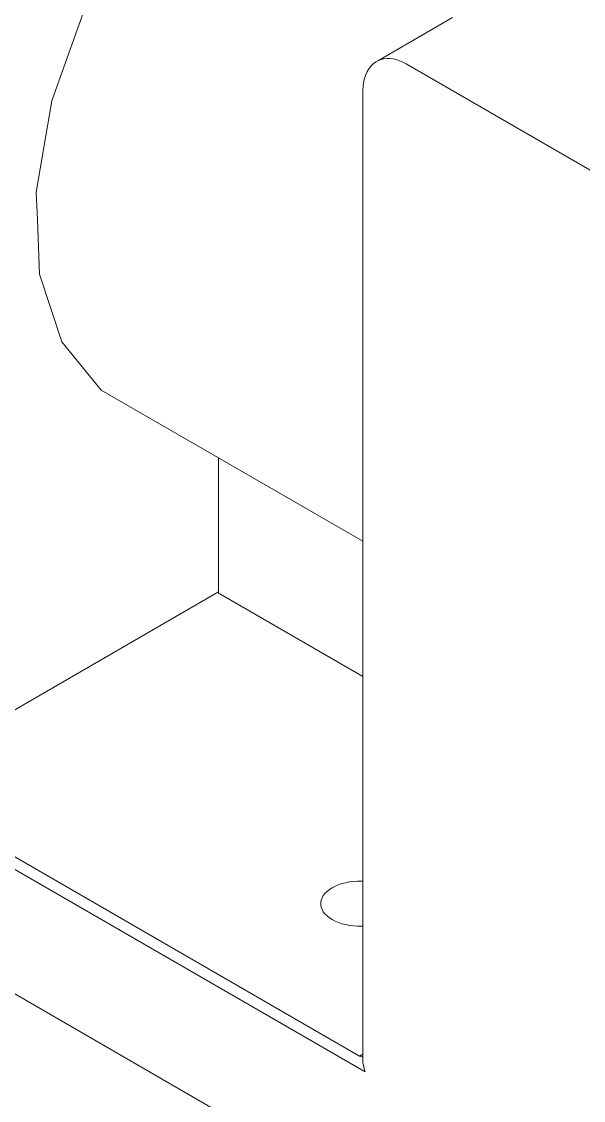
# Model space of a CAD drawing. Header units: inches. Extents: x 0 to 1256, y -61 to 0.
# Drawn here: x 642.87 to 649.91, y -45.9 to -32.4 of the extents above; entities that cross this region are included whole.
import ezdxf

# ---------------------------------------------------------------- set-up
doc = ezdxf.new("R2010")
doc.units = ezdxf.units.IN
doc.header["$LTSCALE"] = 2
doc.header["$MEASUREMENT"] = 0

msp = doc.modelspace()

# ---------------------------------------------------------------- linework, layer by layer
at = {"linetype": 'Continuous', "lineweight": 0, "extrusion": (8.89617e-17, 0.816497, 0.57735)}
for p, q in [((643.66679, -32.20933), (643.24701, -33.38921)), ((647.33783, -32.88471), (648.26483, -32.34957)), ((647.24197, -32.96007), (647.25099, -32.94985)), ((647.27767, -32.92437), (647.25099, -32.94985)), ((647.27767, -32.92437), (647.30763, -32.90214)), ((647.33783, -32.88471), (647.30763, -32.90214)), ((647.37039, -32.87168), (647.33783, -32.88471)), ((647.40513, -32.86309), (647.37039, -32.87168)), ((647.44179, -32.85904), (647.40513, -32.86309)), ((647.48013, -32.85952), (647.44179, -32.85904)), ((647.51989, -32.86457), (647.48013, -32.85952)), ((647.56079, -32.87411), (647.51989, -32.86457)), ((647.60256, -32.88811), (647.56079, -32.87411)), ((647.64492, -32.90649), (647.60256, -32.88811)), ((647.68756, -32.92906), (647.64492, -32.90649)), ((647.68756, -32.92906), (650.09737, -34.32036)), ((647.17573, -33.07191), (647.16279, -33.11256)), ((647.19222, -33.03478), (647.17573, -33.07191)), ((647.19222, -33.03478), (647.19849, -33.0234)), ((647.21858, -32.9897), (647.19849, -33.0234)), ((647.24197, -32.96007), (647.21858, -32.9897)), ((647.14486, -33.21346), (647.14302, -33.26205)), ((647.15041, -33.16737), (647.14486, -33.21346)), ((647.1596, -33.1241), (647.15041, -33.16737)), ((647.1596, -33.1241), (647.16279, -33.11256)), ((647.14302, -33.26205), (647.14266, -33.56266)), ((647.14266, -33.56266), (647.14302, -33.27184)), ((647.14302, -33.26205), (647.14302, -33.27184)), ((643.05168, -34.53301), (643.24701, -33.38921)), ((647.14266, -33.56266), (647.14266, -45.39606)), ((643.05168, -34.53301), (643.06609, -34.88267)), ((643.06609, -34.88267), (643.0941, -35.56279)), ((643.0941, -35.56279), (643.37139, -36.40837)), ((643.37139, -36.40837), (643.86464, -37.01213)), ((647.14266, -38.9047), (643.86464, -37.01213)), ((645.33564, -39.55791), (645.33564, -37.86141)), ((645.33564, -39.53905), (641.42157, -41.79884)), ((645.33564, -39.55791), (645.34345, -39.56083)), ((645.34345, -39.56083), (645.34945, -39.564)), ((645.34945, -39.564), (647.14266, -40.59931)), ((641.2155, -41.95073), (647.10232, -45.34949)), ((647.17117, -45.54825), (641.13574, -42.06248)), ((646.83716, -43.20568), (646.79594, -43.22297)), ((646.88129, -43.19097), (646.83716, -43.20568)), ((646.92784, -43.179), (646.88129, -43.19097)), ((646.97632, -43.16991), (646.92784, -43.179)), ((647.02616, -43.16379), (646.97632, -43.16991)), ((647.07684, -43.16071), (647.02616, -43.16379)), ((647.12779, -43.16071), (647.07684, -43.16071)), ((647.14266, -43.16161), (647.12779, -43.16071)), ((646.63206, -43.36867), (646.6478, -43.34068)), ((646.6478, -43.34068), (646.66853, -43.31381)), ((646.69401, -43.28832), (646.66853, -43.31381)), ((646.72397, -43.26453), (646.69401, -43.28832)), ((646.75806, -43.24266), (646.72397, -43.26453)), ((646.79594, -43.22297), (646.75806, -43.24266)), ((646.61612, -43.45612), (646.61613, -43.4267)), ((646.62145, -43.48538), (646.61612, -43.45612)), ((646.61613, -43.4267), (646.62146, -43.39745)), ((646.61617, -43.4564), (646.61613, -43.4267)), ((646.63205, -43.51417), (646.62145, -43.48538)), ((646.62146, -43.39745), (646.63206, -43.36867)), ((646.6478, -43.54214), (646.63205, -43.51417)), ((646.66853, -43.56903), (646.6478, -43.54214)), ((646.69401, -43.59451), (646.66853, -43.56903)), ((646.72395, -43.6183), (646.69401, -43.59451)), ((646.75806, -43.64017), (646.72395, -43.6183)), ((646.79594, -43.65986), (646.75806, -43.64017)), ((646.83715, -43.67715), (646.79594, -43.65986)), ((646.88129, -43.69186), (646.83715, -43.67715)), ((646.92785, -43.70383), (646.88129, -43.69186)), ((646.97631, -43.71292), (646.92785, -43.70383)), ((647.02616, -43.71904), (646.97631, -43.71292)), ((647.07685, -43.72212), (647.02616, -43.71904)), ((647.1278, -43.72212), (647.07685, -43.72212)), ((647.14266, -43.72121), (647.1278, -43.72212)), ((656.18891, -52.31265), (641.73006, -43.96483)), ((647.14266, -45.3262), (647.10232, -45.34949)), ((647.10232, -45.34949), (647.11428, -45.35518)), ((647.11428, -45.35518), (647.12587, -45.3583)), ((647.12587, -45.3583), (647.13675, -45.35871)), ((647.14266, -45.35522), (647.13675, -45.35871)), ((647.14311, -45.41313), (647.14266, -45.39606)), ((647.14453, -45.43114), (647.14311, -45.41313)), ((647.15006, -45.46917), (647.14453, -45.43114)), ((647.15907, -45.50871), (647.15006, -45.46917)), ((647.17117, -45.54825), (647.15907, -45.50871))]:
    msp.add_line(p, q, dxfattribs=at)

doc.saveas('drawing.dxf')
